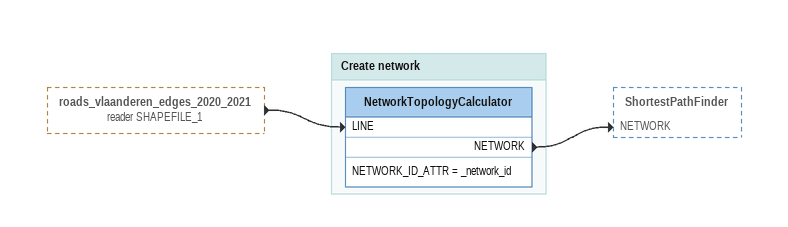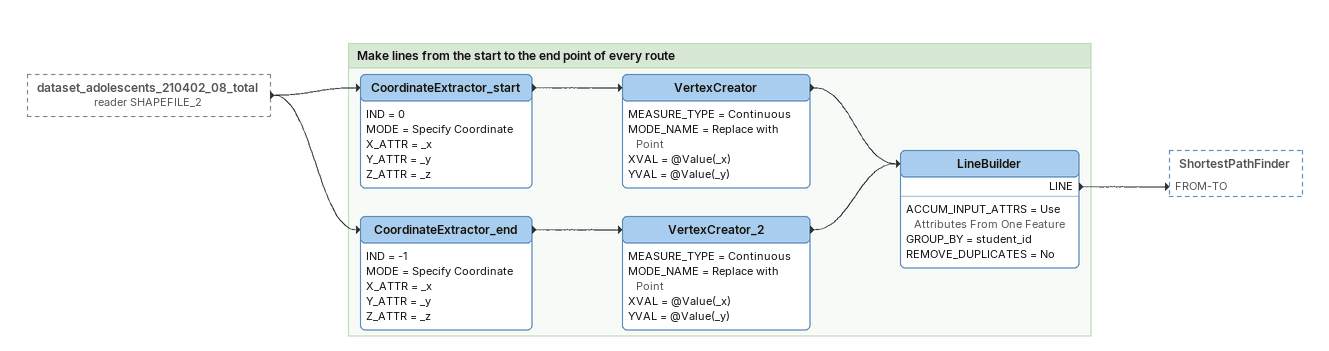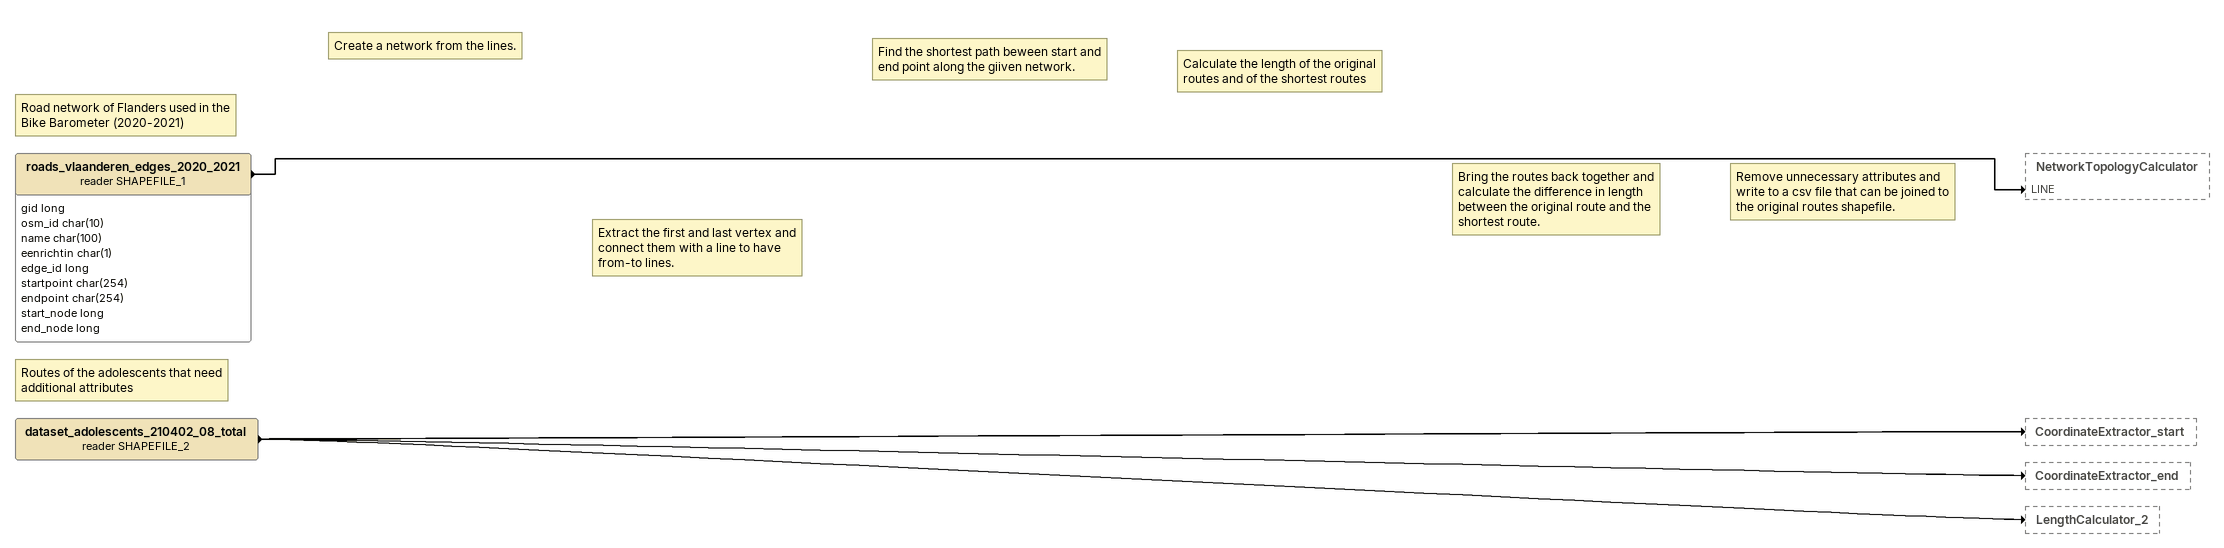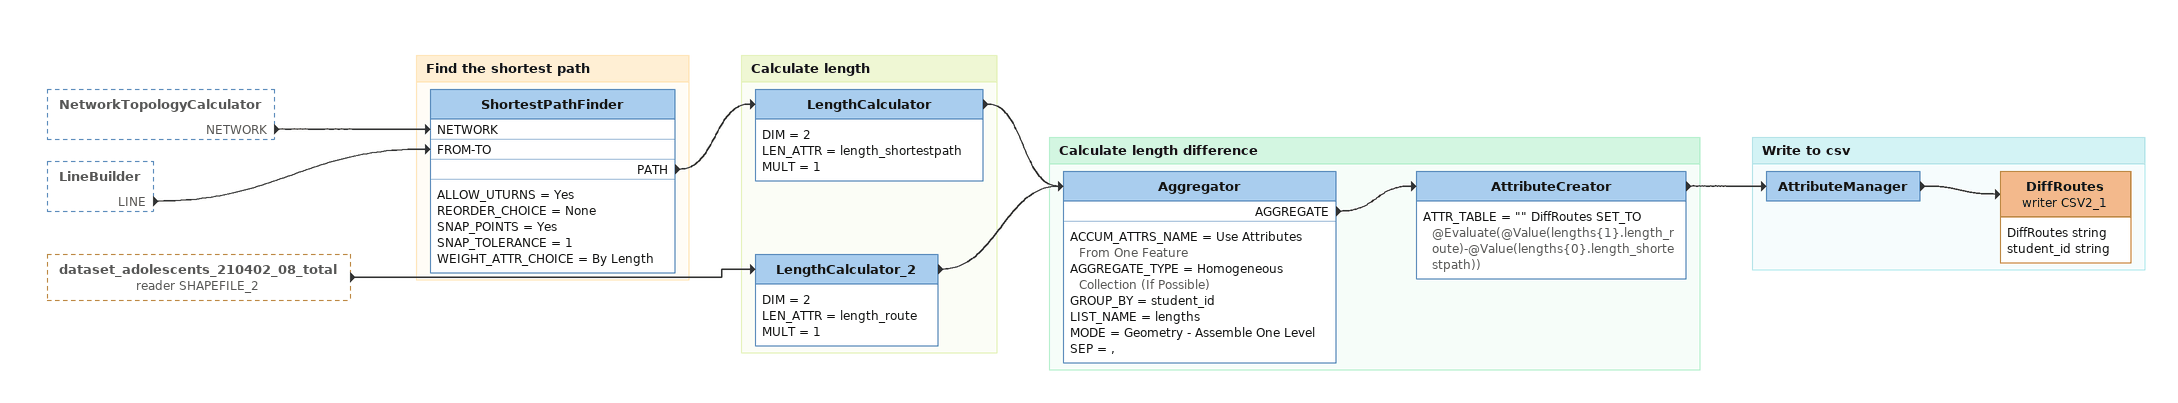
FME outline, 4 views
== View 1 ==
roads_vlaanderen_edges_2020_2021 (reader SHAPEFILE_1) [outside]
    -> NetworkTopologyCalculator [LINE]

Bookmark: Create network
NetworkTopologyCalculator
    NETWORK_ID_ATTR = _network_id
    NETWORK -> ShortestPathFinder [NETWORK]

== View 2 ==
dataset_adolescents_210402_08_total (reader SHAPEFILE_2) [outside]
    -> CoordinateExtractor_start
    -> CoordinateExtractor_end

Bookmark: Make lines from the start to the end point of every route
CoordinateExtractor_start
    IND = 0
    MODE = Specify Coordinate
    X_ATTR = _x
    Y_ATTR = _y
    Z_ATTR = _z
    -> VertexCreator
VertexCreator
    MEASURE_TYPE = Continuous
    MODE_NAME = Replace with Point
    XVAL = @Value(_x)
    YVAL = @Value(_y)
    -> LineBuilder
CoordinateExtractor_end
    IND = -1
    MODE = Specify Coordinate
    X_ATTR = _x
    Y_ATTR = _y
    Z_ATTR = _z
    -> VertexCreator_2
VertexCreator_2
    MEASURE_TYPE = Continuous
    MODE_NAME = Replace with Point
    XVAL = @Value(_x)
    YVAL = @Value(_y)
    -> LineBuilder
LineBuilder
    ACCUM_INPUT_ATTRS = Use Attributes From One Feature
    GROUP_BY = student_id
    REMOVE_DUPLICATES = No
    LINE -> ShortestPathFinder [FROM-TO]

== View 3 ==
Note: Road network of Flanders used in the Bike Barometer (2020-2021)
Note: Create a network from the lines.
Note: Extract the first and last vertex and connect them with a line to have from-to lines.
Note: Find the shortest path beween start and end point along the giiven network.
Note: Calculate the length of the original routes and of the shortest routes
Note: Bring the routes back together and calculate the difference in length between the original route and the shortest route.
Note: Remove unnecessary attributes and write to a csv file that can be joined to the original routes shapefile.
roads_vlaanderen_edges_2020_2021 (reader SHAPEFILE_1)
    attributes: gid long, osm_id char(10), name char(100), eenrichtin char(1), edge_id long, startpoint char(254), endpoint char(254), start_node long, end_node long
    -> NetworkTopologyCalculator [LINE]
Note: Routes of the adolescents that need additional attributes
dataset_adolescents_210402_08_total (reader SHAPEFILE_2)
    -> CoordinateExtractor_start
    -> CoordinateExtractor_end
    -> LengthCalculator_2

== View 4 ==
NetworkTopologyCalculator [outside]
    NETWORK -> ShortestPathFinder [NETWORK]
LineBuilder [outside]
    LINE -> ShortestPathFinder [FROM-TO]
dataset_adolescents_210402_08_total (reader SHAPEFILE_2) [outside]
    -> LengthCalculator_2

Bookmark: Calculate length
LengthCalculator_2
    DIM = 2
    LEN_ATTR = length_route
    MULT = 1
    -> Aggregator
LengthCalculator
    DIM = 2
    LEN_ATTR = length_shortestpath
    MULT = 1
    -> Aggregator

Bookmark: Find the shortest path
ShortestPathFinder
    ALLOW_UTURNS = Yes
    REORDER_CHOICE = None
    SNAP_POINTS = Yes
    SNAP_TOLERANCE = 1
    WEIGHT_ATTR_CHOICE = By Length
    PATH -> LengthCalculator

Bookmark: Calculate length difference
Aggregator
    ACCUM_ATTRS_NAME = Use Attributes From One Feature
    AGGREGATE_TYPE = Homogeneous Collection (If Possible)
    GROUP_BY = student_id
    LIST_NAME = lengths
    MODE = Geometry - Assemble One Level
    SEP = ,
    AGGREGATE -> AttributeCreator
AttributeCreator
    ATTR_TABLE = "" DiffRoutes SET_TO @Evaluate(@Value(lengths{1}.length_route)-@Value(lengths{0}.length_shortestpath))
    -> AttributeManager

Bookmark: Write to csv
AttributeManager
    -> DiffRoutes (writer CSV2_1)
DiffRoutes (writer CSV2_1)
    attributes: DiffRoutes string, student_id string
